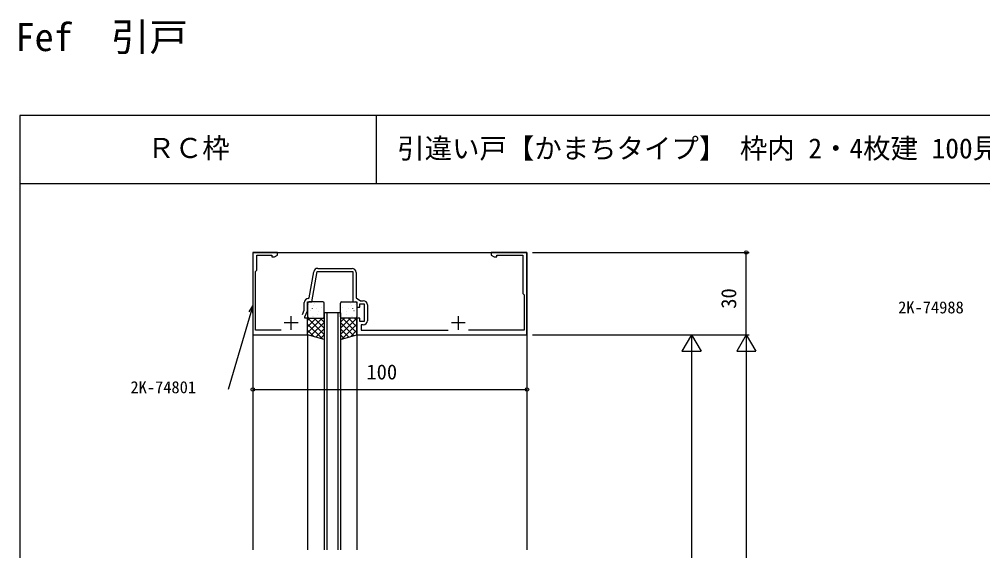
# Model space of a CAD drawing. Units: millimetres, scale not verified. Extents: x -437 to 438, y -681 to 679.
# Drawn here: x -436.9 to -85.4, y 484.7 to 678.7 of the extents above; entities that cross this region are included whole.
import ezdxf
from ezdxf.enums import TextEntityAlignment as Align

# ---------------------------------------------------------------- set-up
doc = ezdxf.new("R2010")
doc.units = ezdxf.units.MM
doc.header["$LTSCALE"] = 4
for name, color, linetype in [('0-1_USER1', 3, 'Continuous'), ('0-2_YKK_11', 7, 'Continuous'), ('0-3_YKK_12', 2, 'Continuous'), ('0-4_YKK_13', 4, 'Continuous'), ('0-6_YKK_D', 6, 'Continuous'), ('0-7_YKK_ZWAK', 7, 'Continuous')]:
    doc.layers.add(name, color=color, linetype=linetype)
doc.styles.add('ＭＳ ゴシック', font='')
doc.styles.get('ＭＳ ゴシック').set_extended_font_data('MS Gothic')

msp = doc.modelspace()

# ---------------------------------------------------------------- linework, layer by layer
at = {"layer": '0-2_YKK_11'}
for p, q in [((-251.7, 593.6), (-264.7, 593.6)), ((-328.009, 587.8), (-315.5, 587.8)), ((-350.7, 565.2), (-350.7, 586.6)), ((-309.9, 574.5), (-309.9, 568.7)), ((-337.7, 565.4), (-337.7, 570.4)), ((-276.7, 565.4), (-276.7, 570.4)), ((-335.2, 567.9), (-340.2, 567.9)), ((-274.2, 567.9), (-279.2, 567.9)), ((-341.384, 565.2), (-350.7, 565.2)), ((-312.2, 565.2), (-280.384, 565.2))]:
    msp.add_line(p, q, dxfattribs=at)
for points in [[(-342.7, 593.6), (-351.7, 593.6), (-351.7, 563.6), (-331.7, 563.6), (-331.7, 569.6), (-332.7, 569.6), (-332.7, 570.1), (-331.7, 572.245), (-331.7, 575.6), (-330.2, 575.6), (-328.26, 586.6), (-315.2, 586.6), (-315.2, 575.6), (-313.7, 575.6), (-313.7, 573.6), (-312.7, 573.6), (-312.7, 574.8), (-311.1, 574.8), (-311.1, 568.4), (-312.7, 568.4), (-312.7, 569.6), (-313.7, 569.6), (-313.7, 563.6), (-251.7, 563.6), (-251.7, 593.6)], [(-350.7, 586.6), (-350.2, 587.1), (-350.2, 592.6), (-344.7, 592.6), (-344.7, 591.97), (-343.791, 591.97), (-342.7, 592.6), (-342.7, 593.6)], [(-264.7, 593.6), (-264.7, 592.6), (-263.609, 591.97), (-262.7, 591.97), (-262.7, 592.6), (-253.2, 592.6), (-253.2, 578.6), (-252.7, 578.1), (-252.7, 565.2), (-273.016, 565.2)], [(-331.449, 576.799), (-331.163, 577.047), (-329.486, 586.56)], [(-314, 586.3), (-314, 577.1), (-312.429, 576), (-311.4, 576)], [(-333.606, 570.996), (-332.9, 572.511), (-332.9, 575.3)], [(-311.4, 567.2), (-312.2, 567.2), (-312.2, 565.2)]]:
    msp.add_lwpolyline(points, dxfattribs=at)
for centre, start, end in [((-328.009, 586.3), 90.00001, 169.99999), ((-315.5, 586.3), 0.00001, 89.99999), ((-331.4, 575.3), 91.87261, 180), ((-311.4, 574.5), 0.00001, 89.99999), ((-311.4, 568.7), 270.00001, 359.99999)]:
    msp.add_arc(centre, 1.5, start, end, dxfattribs=at)
at = {"layer": '0-3_YKK_12'}
for p, q in [((-351.7, 593.6), (-251.7, 593.6)), ((-351.7, 593.6), (-351.7, 485.1)), ((-251.7, 593.6), (-251.7, 485.1)), ((-319.7, 571.6), (-325.7, 571.6)), ((-325.7, 571.6), (-325.7, 485.1)), ((-324.7, 571.6), (-324.7, 485.1)), ((-320.7, 571.6), (-320.7, 485.1)), ((-319.7, 571.6), (-319.7, 485.1)), ((-331.7, 563.6), (-331.7, 485.1)), ((-313.7, 563.6), (-313.7, 485.1))]:
    msp.add_line(p, q, dxfattribs=at)
at = {"layer": '0-4_YKK_13'}
for p, q in [((-331.7, 575.1), (-331.7, 570.1)), ((-331.301, 574.472), (-331.258, 574.448)), ((-326.2, 575.6), (-331.2, 575.6)), ((-330.102, 573.266), (-330.055, 573.178)), ((-329.695, 574.255), (-329.689, 574.248)), ((-329.225, 574.904), (-329.181, 574.88)), ((-328.634, 573.014), (-328.59, 572.99)), ((-326.557, 573.446), (-326.513, 573.423)), ((-325.701, 573.81), (-325.7, 573.808)), ((-325.7, 570.1), (-325.7, 575.1)), ((-319.7, 570.1), (-319.7, 575.1)), ((-319.699, 573.81), (-319.7, 573.808)), ((-319.2, 575.6), (-314.2, 575.6)), ((-318.843, 573.446), (-318.887, 573.423)), ((-316.766, 573.014), (-316.81, 572.99)), ((-316.175, 574.904), (-316.219, 574.88)), ((-315.704, 574.255), (-315.711, 574.248)), ((-315.298, 573.266), (-315.345, 573.178)), ((-314.098, 574.472), (-314.142, 574.448)), ((-313.7, 575.1), (-313.7, 570.1)), ((-331.7, 568.756), (-330.856, 569.6)), ((-331.7, 566.511), (-328.611, 569.6)), ((-331.7, 564.266), (-326.366, 569.6)), ((-325.7, 563.698), (-331.602, 569.6)), ((-331.515, 572.273), (-331.508, 572.265)), ((-331.2, 569.6), (-326.2, 569.6)), ((-330.658, 572.28), (-330.615, 572.256)), ((-330.067, 570.39), (-330.023, 570.366)), ((-329.54, 570.068), (-329.533, 570.06)), ((-325.7, 565.943), (-329.357, 569.6)), ((-327.991, 570.823), (-327.947, 570.799)), ((-327.754, 572.088), (-327.747, 572.08)), ((-325.7, 568.188), (-327.112, 569.6)), ((-325.966, 571.557), (-325.922, 571.533)), ((-319.7, 568.188), (-318.288, 569.6)), ((-319.7, 565.943), (-316.043, 569.6)), ((-319.7, 563.698), (-313.798, 569.6)), ((-319.434, 571.557), (-319.478, 571.533)), ((-314.2, 569.6), (-319.2, 569.6)), ((-313.7, 564.266), (-319.034, 569.6)), ((-317.646, 572.088), (-317.653, 572.08)), ((-317.409, 570.823), (-317.453, 570.799)), ((-313.7, 566.511), (-316.789, 569.6)), ((-315.86, 570.068), (-315.867, 570.06)), ((-315.333, 570.39), (-315.377, 570.366)), ((-314.741, 572.28), (-314.785, 572.256)), ((-313.7, 568.756), (-314.544, 569.6)), ((-313.885, 572.273), (-313.892, 572.265)), ((-326.272, 562.025), (-331.7, 567.453)), ((-330.476, 563.245), (-325.7, 568.021)), ((-314.924, 563.245), (-319.7, 568.021)), ((-319.128, 562.025), (-313.7, 567.453)), ((-329.435, 562.943), (-331.7, 565.208)), ((-328.736, 562.74), (-325.7, 565.776)), ((-326.996, 562.235), (-325.7, 563.53)), ((-316.664, 562.74), (-319.7, 565.776)), ((-318.404, 562.235), (-319.7, 563.53)), ((-315.965, 562.943), (-313.7, 565.208))]:
    msp.add_line(p, q, dxfattribs=at)
for points in [[(-325.7, 561.859), (-331.7, 563.6), (-331.7, 569.6), (-325.7, 569.6)], [(-319.7, 561.859), (-313.7, 563.6), (-313.7, 569.6), (-319.7, 569.6)]]:
    msp.add_lwpolyline(points, close=True, dxfattribs=at)
for centre, start, end in [((-331.2, 575.1), 90, 180), ((-326.2, 575.1), 0, 90), ((-319.2, 575.1), 90, 180), ((-314.2, 575.1), 0, 90), ((-331.2, 570.1), 180, 270), ((-326.2, 570.1), 270, 0), ((-319.2, 570.1), 180, 270), ((-314.2, 570.1), 270, 0)]:
    msp.add_arc(centre, 0.5, start, end, dxfattribs=at)
at = {"layer": '0-6_YKK_D'}
for p, q in [((-249.7, 593.6), (-170.7, 593.6)), ((-171.7, 563.6), (-171.7, 593.6)), ((-249.7, 563.6), (-170.7, 563.6)), ((-249.7, 563.6), (-190.7, 563.6)), ((-249.7, 563.6), (-170.7, 563.6)), ((-191.7, 563.6), (-195.2, 557.538)), ((-191.7, 563.6), (-188.2, 557.538)), ((-191.7, 563.6), (-191.7, 551.476)), ((-171.7, 563.6), (-175.2, 557.538)), ((-171.7, 563.6), (-168.2, 557.538)), ((-171.7, 563.6), (-171.7, 551.476)), ((-351.7, 561.6), (-351.7, 542.6)), ((-251.7, 561.6), (-251.7, 542.6)), ((-195.2, 557.538), (-188.2, 557.538)), ((-191.7, 556.6), (-191.7, 410.6)), ((-175.2, 557.538), (-168.2, 557.538)), ((-171.7, 556.6), (-171.7, -79.4)), ((-351.7, 543.6), (-251.7, 543.6))]:
    msp.add_line(p, q, dxfattribs=at)
for points in [[(-351.7, 574.141), (-352.421, 571.696), (-360.701, 543.6)], [(-353.076, 571.889), (-351.7, 574.141), (-351.765, 571.502)]]:
    msp.add_lwpolyline(points, dxfattribs=at)
for centre in [(-171.7, 593.6), (-351.7, 543.6), (-251.7, 543.6)]:
    msp.add_circle(centre, 0.637, dxfattribs=at)
at = {"layer": '0-7_YKK_ZWAK'}
for p, q in [((-436.7, 643.6), (-436.7, -681.4)), ((438.3, 643.6), (-436.7, 643.6)), ((-306.7, 643.6), (-306.7, 618.6)), ((438.3, 618.6), (-436.7, 618.6))]:
    msp.add_line(p, q, dxfattribs=at)

# ---------------------------------------------------------------- texts
at = {"layer": '0-1_USER1', "style": 'ＭＳ ゴシック'}
for s, height, p in [('Fef  引戸', 10.26, (-438.288, 664.015)), ('ＲＣ枠', 7.331, (-390.138, 625.873)), ('引違い戸【かまちタイプ】 枠内 2・4枚建 100見込\u3000たてかまち60mm見付  枠：18mm溝幅 障子：11mm溝幅', 7.331, (-299.006, 625.731))]:
    msp.add_text(s, height=height, dxfattribs=at).set_placement(p, align=Align.BOTTOM_LEFT)
at = {"layer": '0-6_YKK_D', "style": 'ＭＳ ゴシック'}
msp.add_text('30', height=5.499, rotation=90, dxfattribs=at).set_placement((-173.7, 573.06), align=Align.BOTTOM_LEFT)
for s, height, p in [('2K-74988', 4.399, (-116.301, 570.046)), ('100', 5.499, (-310.265, 545.6)), ('2K-74801', 4.399, (-396.326, 540.909))]:
    msp.add_text(s, height=height, dxfattribs=at).set_placement(p, align=Align.BOTTOM_LEFT)

doc.saveas('drawing.dxf')
